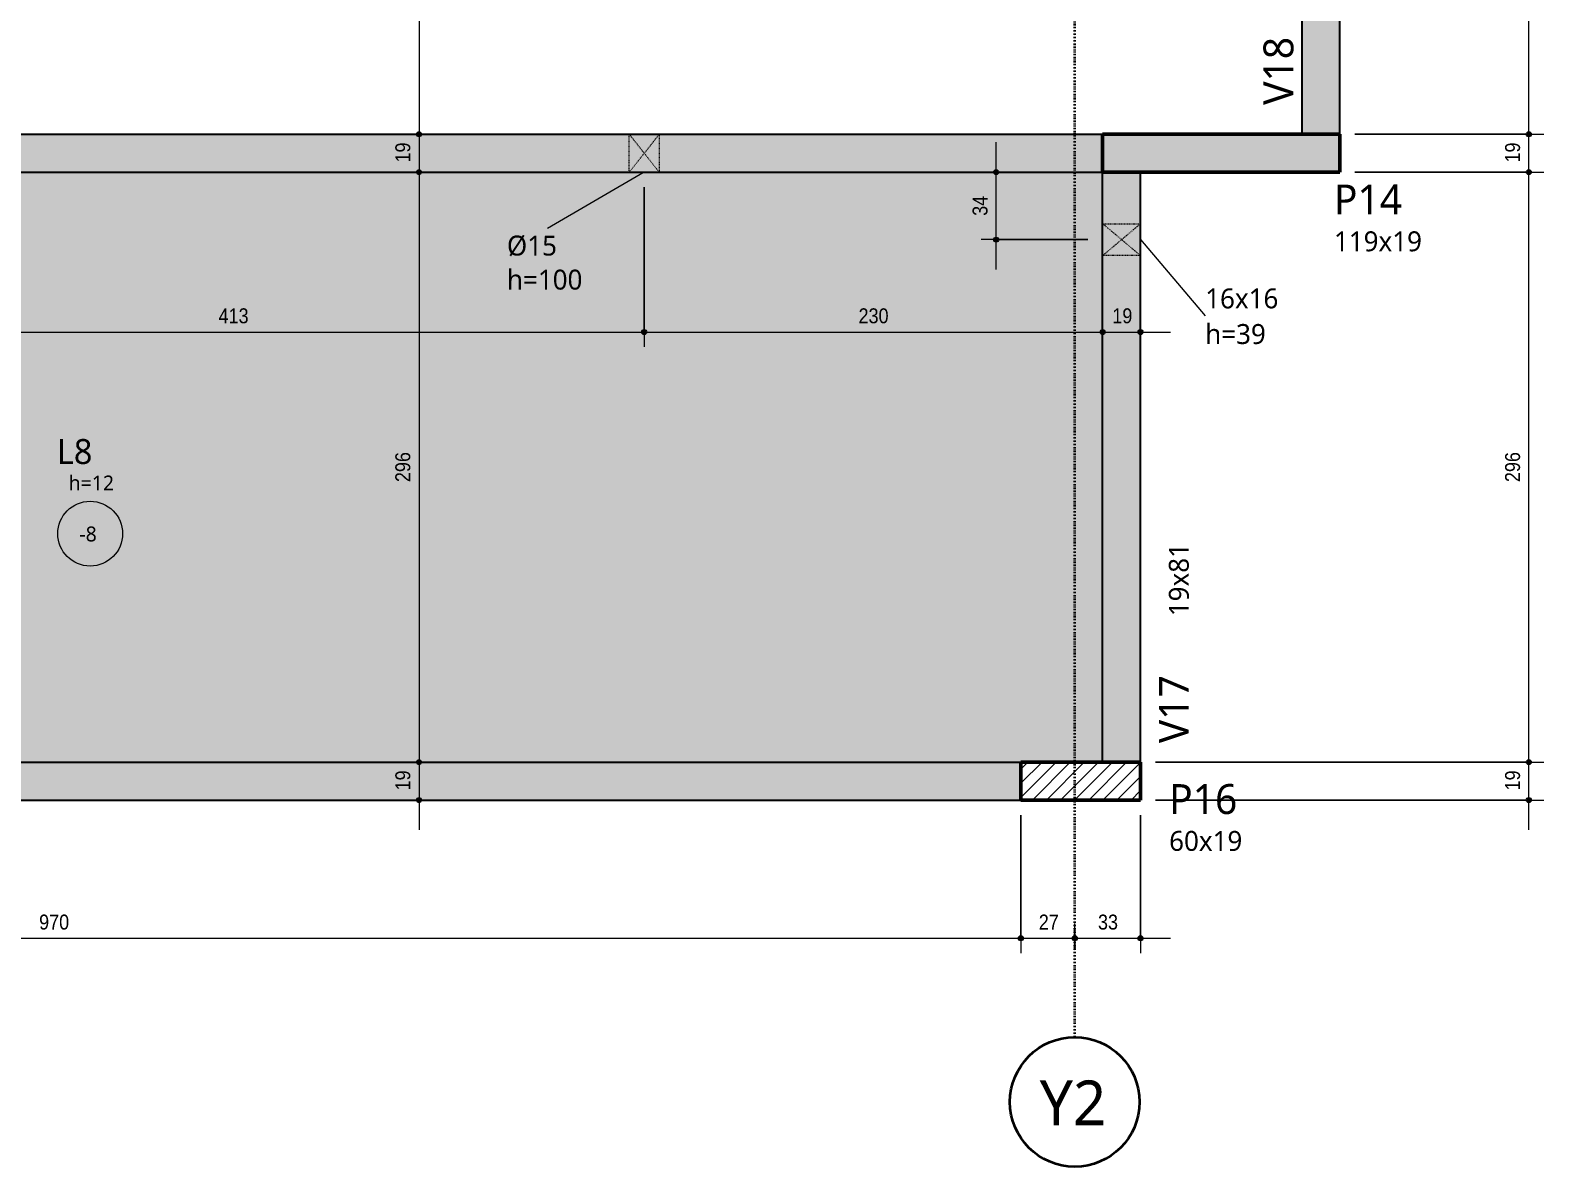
# Model space of a CAD drawing. Header units: centimetres. Extents: x -1139 to 26418, y -889 to 84390.
# Drawn here: x 3553 to 4312, y -889 to -319 of the extents above; entities that cross this region are included whole.
import ezdxf

# ---------------------------------------------------------------- set-up
doc = ezdxf.new("R2010")
doc.units = ezdxf.units.CM
doc.linetypes.add('Dash dot', pattern=[1.5875, 0.635, -0.47625, 0, -0.47625])
doc.linetypes.add('Traço', pattern=[0.635, 0.3175, -0.3175])
for name, color, linetype, lineweight in [('A-ANNO-DIMS', 7, 'Continuous', 9), ('A-ANNO-DIMS-50', 7, 'Continuous', 9), ('A-FLOR', 7, 'Continuous', 9), ('A-FLOR-IDEN', 7, 'Continuous', 9), ('A-GENM', 7, 'Continuous', 18), ('A-GENM-HDLN', 7, 'Traço', 18), ('A-GENM-IDEN', 7, 'Continuous', 9), ('S-BEAM', 7, 'Continuous', 9), ('S-BEAM-IDEN', 7, 'Continuous', 9), ('S-COLS', 7, 'Continuous', 9), ('S-COLS-IDEN', 7, 'Continuous', 9), ('S-GRID', 7, 'Continuous', 9), ('S-GRID-IDEN', 7, 'Continuous', 9)]:
    doc.layers.add(name, color=color, linetype=linetype, lineweight=lineweight)
doc.styles.add('Fira Sans_1', font='', dxfattribs={"width": 0.9, "height": 7.5})
doc.styles.add('Gadugi', font='gadugi.ttf', dxfattribs={"height": 15})
doc.styles.add('Gadugi_1', font='gadugi.ttf', dxfattribs={"height": 10})
doc.styles.add('Gadugi_3', font='gadugi.ttf', dxfattribs={"height": 7.5})
doc.styles.add('Gadugi_4', font='gadugi.ttf', dxfattribs={"height": 12.5})
doc.styles.add('Gadugi_5', font='gadugi.ttf', dxfattribs={"height": 22.5})
doc.styles.get('Fira Sans_1').set_extended_font_data('Fira Sans')
doc.dimstyles.new('PED_R80_1_5mm_ACIMA_As_ESQ__R00', dxfattribs={"dimscale": 30.48, "dimtxt": 10.229846, "dimasz": 0.328084, "dimexe": 0.246063, "dimexo": 0.246063, "dimgap": 0.049213, "dimtad": 1, "dimdec": 1, "dimrnd": 0.5, "dimdsep": 46, "dimtxsty": 'Fira Sans_1', "dimblk1": 'DOTSMALL', "dimblk2": 'DOTSMALL', "dimsah": 1, "dimcen": 0.09, "dimdle": 0.492126, "dimazin": 0, "dimtfac": 1, "dimtdec": 4, "dimtix": 1, "dimtmove": 0, "dimatfit": 3, "dimfxl": 1, "dimtvp": 1, "dimtolj": 1, "dimtzin": 0, "dimarcsym": 2})

# ---------------------------------------------------------------- blocks, each defined once
blk = doc.blocks.new('PED_FURO_CIRCULAR_R04_2020 _INSTÂNCIA_ - FURO CIRC-V4-PL400 - FORMA DO BARRILETE')
at = {"layer": 'A-GENM-HDLN'}
for p, q in [((7.5, -9.5), (-7.5, 9.5)), ((-7.5, -9.5), (7.5, 9.5)), ((-7.5, -9.5), (-7.5, 9.5)), ((7.5, 9.5), (7.5, -9.5))]:
    blk.add_line(p, q, dxfattribs=at)
blk = doc.blocks.new('PED_FURO_RETANGULAR_R04_2020 _INSTÂNCIA_ - FURO RET-3769470-PL400 - FORMA DO BARRILETE')
at = {"layer": 'A-GENM-HDLN'}
for p, q in [((-8, 9.5), (8, -9.5)), ((-8, -9.5), (8, 9.5)), ((-8, -9.5), (-8, 9.5)), ((8, 9.5), (8, -9.5))]:
    blk.add_line(p, q, dxfattribs=at)
blk = doc.blocks.new('PED_TAG_LAJE_R01 - TÍTULO_ESPESSURA_REBAIXO-2413107-PL400 - FORMA DO BARRILETE')
at = {"layer": 'A-FLOR-IDEN'}
blk.add_circle((-0.046, -0.667), 0.325, dxfattribs=at)
blk = doc.blocks.new('Eixo - Y2-2173031-PL400 - FORMA DO BARRILETE')
at = {"layer": 'S-GRID-IDEN', "color": 40, "lineweight": 35, "true_color": 0xffc000}
blk.add_circle((0, 0), 0.65, dxfattribs=at)
blk = doc.blocks.new('DIMBLOCK5-PL400 - FORMA DO BARRILETE')
at = {"layer": 'A-ANNO-DIMS-50', "true_color": 0x000032}
h = blk.add_hatch(color=178, dxfattribs=at)
edge = h.paths.add_edge_path(flags=0)
edge.add_arc((3079.6, -774.1), 1.25, 0, 360)
h = blk.add_hatch(color=178, dxfattribs=at)
edge = h.paths.add_edge_path(flags=0)
edge.add_arc((4049.6, -774.1), 1.25, 0, 360)
at = {"layer": 'A-ANNO-DIMS-50', "color": 178, "true_color": 0x000032}
for p, q in [((3079.6, -712.25), (3079.6, -781.6)), ((3079.6, -774.1), (3079.6, -712.25)), ((4049.6, -712.25), (4049.6, -781.6)), ((4049.6, -774.1), (4049.6, -712.25)), ((3079.6, -774.1), (4049.6, -774.1))]:
    blk.add_line(p, q, dxfattribs=at)
for centre in [(3079.6, -774.1), (4049.6, -774.1)]:
    blk.add_circle(centre, 1.25, dxfattribs=at)
at = {"layer": 'A-ANNO-DIMS-50', "color": 0, "insert": (3557.19, -762.21), "char_height": 7.5, "width": 17.7842, "attachment_point": 1, "line_spacing_factor": 1.049215, "style": 'Fira Sans_1'}
blk.add_mtext('970', dxfattribs=at)
blk = doc.blocks.new('_DotSmall')
at = {"color": 0, "linetype": 'ByBlock', "const_width": 0.5}
blk.add_lwpolyline([(-0.0625, 0, 1), (0.0625, 0, 1)], format="xyb", close=True, dxfattribs=at)
blk = doc.blocks.new('DIMBLOCK6-PL400 - FORMA DO BARRILETE')
at = {"layer": 'A-ANNO-DIMS-50', "true_color": 0x000032}
h = blk.add_hatch(color=178, dxfattribs=at)
edge = h.paths.add_edge_path(flags=0)
edge.add_arc((4049.6, -774.1), 1.25, 0, 360)
h = blk.add_hatch(color=178, dxfattribs=at)
edge = h.paths.add_edge_path(flags=0)
edge.add_arc((4076.6, -774.1), 1.25, 0, 360)
at = {"layer": 'A-ANNO-DIMS-50', "color": 178, "true_color": 0x000032}
for p, q in [((4049.6, -712.25), (4049.6, -781.6)), ((4049.6, -774.1), (4049.6, -712.25)), ((4076.6, -779.83), (4076.6, -766.6)), ((4049.6, -774.1), (4076.6, -774.1)), ((4076.6, -774.1), (4076.6, -779.83))]:
    blk.add_line(p, q, dxfattribs=at)
for centre in [(4049.6, -774.1), (4076.6, -774.1)]:
    blk.add_circle(centre, 1.25, dxfattribs=at)
at = {"layer": 'A-ANNO-DIMS-50', "color": 0, "insert": (4058.57, -762.21), "char_height": 7.5, "width": 10.8594, "attachment_point": 1, "line_spacing_factor": 1.049215, "style": 'Fira Sans_1'}
blk.add_mtext('27', dxfattribs=at)
blk = doc.blocks.new('DIMBLOCK7-PL400 - FORMA DO BARRILETE')
at = {"layer": 'A-ANNO-DIMS-50', "true_color": 0x000032}
h = blk.add_hatch(color=178, dxfattribs=at)
edge = h.paths.add_edge_path(flags=0)
edge.add_arc((4076.6, -774.1), 1.25, 0, 360)
h = blk.add_hatch(color=178, dxfattribs=at)
edge = h.paths.add_edge_path(flags=0)
edge.add_arc((4109.6, -774.1), 1.25, 0, 360)
at = {"layer": 'A-ANNO-DIMS-50', "color": 178, "true_color": 0x000032}
for p, q in [((4109.6, -712.25), (4109.6, -781.6)), ((4109.6, -774.1), (4109.6, -712.25)), ((4076.6, -779.83), (4076.6, -766.6)), ((4076.6, -774.1), (4124.6, -774.1)), ((4076.6, -774.1), (4076.6, -779.83))]:
    blk.add_line(p, q, dxfattribs=at)
for centre in [(4076.6, -774.1), (4109.6, -774.1)]:
    blk.add_circle(centre, 1.25, dxfattribs=at)
at = {"layer": 'A-ANNO-DIMS-50', "color": 0, "insert": (4088.25, -762.21), "char_height": 7.5, "width": 11.6463, "attachment_point": 1, "line_spacing_factor": 1.049215, "style": 'Fira Sans_1'}
blk.add_mtext('33', dxfattribs=at)
blk = doc.blocks.new('DIMBLOCK107-PL400 - FORMA DO BARRILETE')
at = {"layer": 'A-ANNO-DIMS-50', "true_color": 0x000032}
h = blk.add_hatch(color=178, dxfattribs=at)
edge = h.paths.add_edge_path(flags=0)
edge.add_arc((3747.73, -234.25), 1.25, 0, 360)
h = blk.add_hatch(color=178, dxfattribs=at)
edge = h.paths.add_edge_path(flags=0)
edge.add_arc((3747.73, -370.75), 1.25, 0, 360)
at = {"layer": 'A-ANNO-DIMS-50', "color": 178, "true_color": 0x000032}
for p, q in [((3588.6, -234.25), (3755.23, -234.25)), ((3747.73, -234.25), (3588.6, -234.25)), ((3747.73, -234.25), (3747.73, -370.75)), ((3742, -370.75), (3755.23, -370.75)), ((3747.73, -370.75), (3742, -370.75))]:
    blk.add_line(p, q, dxfattribs=at)
for centre in [(3747.73, -234.25), (3747.73, -370.75)]:
    blk.add_circle(centre, 1.25, dxfattribs=at)
at = {"layer": 'A-ANNO-DIMS-50', "color": 0, "insert": (3735.84, -313.19), "char_height": 7.5, "width": 25.6533, "attachment_point": 1, "rotation": 90, "line_spacing_factor": 1.049215, "style": 'Fira Sans_1'}
blk.add_mtext('136.5', dxfattribs=at)
blk = doc.blocks.new('DIMBLOCK108-PL400 - FORMA DO BARRILETE')
at = {"layer": 'A-ANNO-DIMS-50', "true_color": 0x000032}
h = blk.add_hatch(color=178, dxfattribs=at)
edge = h.paths.add_edge_path(flags=0)
edge.add_arc((3747.73, -370.75), 1.25, 0, 360)
h = blk.add_hatch(color=178, dxfattribs=at)
edge = h.paths.add_edge_path(flags=0)
edge.add_arc((3747.73, -389.75), 1.25, 0, 360)
at = {"layer": 'A-ANNO-DIMS-50', "color": 178, "true_color": 0x000032}
for p, q in [((3742, -370.75), (3755.23, -370.75)), ((3747.73, -370.75), (3742, -370.75)), ((3747.73, -370.75), (3747.73, -389.75)), ((3742, -389.75), (3755.23, -389.75)), ((3747.73, -389.75), (3742, -389.75))]:
    blk.add_line(p, q, dxfattribs=at)
for centre in [(3747.73, -370.75), (3747.73, -389.75)]:
    blk.add_circle(centre, 1.25, dxfattribs=at)
at = {"layer": 'A-ANNO-DIMS-50', "color": 0, "insert": (3735.84, -384.91), "char_height": 7.5, "width": 11.1741, "attachment_point": 1, "rotation": 90, "line_spacing_factor": 1.049215, "style": 'Fira Sans_1'}
blk.add_mtext('19', dxfattribs=at)
blk = doc.blocks.new('DIMBLOCK109-PL400 - FORMA DO BARRILETE')
at = {"layer": 'A-ANNO-DIMS-50', "true_color": 0x000032}
h = blk.add_hatch(color=178, dxfattribs=at)
edge = h.paths.add_edge_path(flags=0)
edge.add_arc((3747.73, -389.75), 1.25, 0, 360)
h = blk.add_hatch(color=178, dxfattribs=at)
edge = h.paths.add_edge_path(flags=0)
edge.add_arc((3747.73, -685.75), 1.25, 0, 360)
at = {"layer": 'A-ANNO-DIMS-50', "color": 178, "true_color": 0x000032}
for p, q in [((3742, -389.75), (3755.23, -389.75)), ((3747.73, -389.75), (3742, -389.75)), ((3747.73, -389.75), (3747.73, -685.75)), ((3742, -685.75), (3755.23, -685.75)), ((3747.73, -685.75), (3742, -685.75))]:
    blk.add_line(p, q, dxfattribs=at)
for centre in [(3747.73, -389.75), (3747.73, -685.75)]:
    blk.add_circle(centre, 1.25, dxfattribs=at)
at = {"layer": 'A-ANNO-DIMS-50', "color": 0, "insert": (3735.84, -545.23), "char_height": 7.5, "width": 17.9416, "attachment_point": 1, "rotation": 90, "line_spacing_factor": 1.049215, "style": 'Fira Sans_1'}
blk.add_mtext('296', dxfattribs=at)
blk = doc.blocks.new('DIMBLOCK110-PL400 - FORMA DO BARRILETE')
at = {"layer": 'A-ANNO-DIMS-50', "true_color": 0x000032}
h = blk.add_hatch(color=178, dxfattribs=at)
edge = h.paths.add_edge_path(flags=0)
edge.add_arc((3747.73, -685.75), 1.25, 0, 360)
h = blk.add_hatch(color=178, dxfattribs=at)
edge = h.paths.add_edge_path(flags=0)
edge.add_arc((3747.73, -704.75), 1.25, 0, 360)
at = {"layer": 'A-ANNO-DIMS-50', "color": 178, "true_color": 0x000032}
for p, q in [((3742, -685.75), (3755.23, -685.75)), ((3747.73, -685.75), (3742, -685.75)), ((3747.73, -685.75), (3747.73, -719.75)), ((3742, -704.75), (3755.23, -704.75)), ((3747.73, -704.75), (3742, -704.75))]:
    blk.add_line(p, q, dxfattribs=at)
for centre in [(3747.73, -685.75), (3747.73, -704.75)]:
    blk.add_circle(centre, 1.25, dxfattribs=at)
at = {"layer": 'A-ANNO-DIMS-50', "color": 0, "insert": (3735.84, -699.91), "char_height": 7.5, "width": 11.1741, "attachment_point": 1, "rotation": 90, "line_spacing_factor": 1.049215, "style": 'Fira Sans_1'}
blk.add_mtext('19', dxfattribs=at)
blk = doc.blocks.new('DIMBLOCK111-PL400 - FORMA DO BARRILETE')
at = {"layer": 'A-ANNO-DIMS-50', "true_color": 0x000032}
h = blk.add_hatch(color=178, dxfattribs=at)
edge = h.paths.add_edge_path(flags=0)
edge.add_arc((4304.31, -685.75), 1.25, 0, 360)
h = blk.add_hatch(color=178, dxfattribs=at)
edge = h.paths.add_edge_path(flags=0)
edge.add_arc((4304.31, -704.75), 1.25, 0, 360)
at = {"layer": 'A-ANNO-DIMS-50', "color": 178, "true_color": 0x000032}
for p, q in [((4117.1, -685.75), (4311.81, -685.75)), ((4304.31, -685.75), (4117.1, -685.75)), ((4304.31, -719.75), (4304.31, -685.75)), ((4117.1, -704.75), (4311.81, -704.75)), ((4304.31, -704.75), (4117.1, -704.75))]:
    blk.add_line(p, q, dxfattribs=at)
for centre in [(4304.31, -685.75), (4304.31, -704.75)]:
    blk.add_circle(centre, 1.25, dxfattribs=at)
at = {"layer": 'A-ANNO-DIMS-50', "color": 0, "insert": (4292.43, -699.91), "char_height": 7.5, "width": 11.1741, "attachment_point": 1, "rotation": 90, "line_spacing_factor": 1.049215, "style": 'Fira Sans_1'}
blk.add_mtext('19', dxfattribs=at)
blk = doc.blocks.new('DIMBLOCK112-PL400 - FORMA DO BARRILETE')
at = {"layer": 'A-ANNO-DIMS-50', "true_color": 0x000032}
h = blk.add_hatch(color=178, dxfattribs=at)
edge = h.paths.add_edge_path(flags=0)
edge.add_arc((4304.31, -389.75), 1.25, 0, 360)
h = blk.add_hatch(color=178, dxfattribs=at)
edge = h.paths.add_edge_path(flags=0)
edge.add_arc((4304.31, -685.75), 1.25, 0, 360)
at = {"layer": 'A-ANNO-DIMS-50', "color": 178, "true_color": 0x000032}
for p, q in [((4217.1, -389.75), (4311.81, -389.75)), ((4304.31, -389.75), (4217.1, -389.75)), ((4304.31, -685.75), (4304.31, -389.75)), ((4117.1, -685.75), (4311.81, -685.75)), ((4304.31, -685.75), (4117.1, -685.75))]:
    blk.add_line(p, q, dxfattribs=at)
for centre in [(4304.31, -389.75), (4304.31, -685.75)]:
    blk.add_circle(centre, 1.25, dxfattribs=at)
at = {"layer": 'A-ANNO-DIMS-50', "color": 0, "insert": (4292.43, -545.23), "char_height": 7.5, "width": 17.9416, "attachment_point": 1, "rotation": 90, "line_spacing_factor": 1.049215, "style": 'Fira Sans_1'}
blk.add_mtext('296', dxfattribs=at)
blk = doc.blocks.new('DIMBLOCK113-PL400 - FORMA DO BARRILETE')
at = {"layer": 'A-ANNO-DIMS-50', "true_color": 0x000032}
h = blk.add_hatch(color=178, dxfattribs=at)
edge = h.paths.add_edge_path(flags=0)
edge.add_arc((4304.31, -370.75), 1.25, 0, 360)
h = blk.add_hatch(color=178, dxfattribs=at)
edge = h.paths.add_edge_path(flags=0)
edge.add_arc((4304.31, -389.75), 1.25, 0, 360)
at = {"layer": 'A-ANNO-DIMS-50', "color": 178, "true_color": 0x000032}
for p, q in [((4217.1, -370.75), (4311.81, -370.75)), ((4304.31, -370.75), (4217.1, -370.75)), ((4304.31, -389.75), (4304.31, -370.75)), ((4217.1, -389.75), (4311.81, -389.75)), ((4304.31, -389.75), (4217.1, -389.75))]:
    blk.add_line(p, q, dxfattribs=at)
for centre in [(4304.31, -370.75), (4304.31, -389.75)]:
    blk.add_circle(centre, 1.25, dxfattribs=at)
at = {"layer": 'A-ANNO-DIMS-50', "color": 0, "insert": (4292.43, -384.91), "char_height": 7.5, "width": 11.1741, "attachment_point": 1, "rotation": 90, "line_spacing_factor": 1.049215, "style": 'Fira Sans_1'}
blk.add_mtext('19', dxfattribs=at)
blk = doc.blocks.new('DIMBLOCK114-PL400 - FORMA DO BARRILETE')
at = {"layer": 'A-ANNO-DIMS-50', "true_color": 0x000032}
h = blk.add_hatch(color=178, dxfattribs=at)
edge = h.paths.add_edge_path(flags=0)
edge.add_arc((4304.31, -214.75), 1.25, 0, 360)
h = blk.add_hatch(color=178, dxfattribs=at)
edge = h.paths.add_edge_path(flags=0)
edge.add_arc((4304.31, -370.75), 1.25, 0, 360)
at = {"layer": 'A-ANNO-DIMS-50', "color": 178, "true_color": 0x000032}
for p, q in [((4279.1, -214.75), (4311.81, -214.75)), ((4304.31, -214.75), (4279.1, -214.75)), ((4304.31, -370.75), (4304.31, -214.75)), ((4217.1, -370.75), (4311.81, -370.75)), ((4304.31, -370.75), (4217.1, -370.75))]:
    blk.add_line(p, q, dxfattribs=at)
for centre in [(4304.31, -214.75), (4304.31, -370.75)]:
    blk.add_circle(centre, 1.25, dxfattribs=at)
at = {"layer": 'A-ANNO-DIMS-50', "color": 0, "insert": (4292.43, -299.83), "char_height": 7.5, "width": 16.9973, "attachment_point": 1, "rotation": 90, "line_spacing_factor": 1.049215, "style": 'Fira Sans_1'}
blk.add_mtext('156', dxfattribs=at)
blk = doc.blocks.new('DIMBLOCK127-PL400 - FORMA DO BARRILETE')
at = {"layer": 'A-ANNO-DIMS-50', "true_color": 0x000032}
h = blk.add_hatch(color=178, dxfattribs=at)
edge = h.paths.add_edge_path(flags=0)
edge.add_arc((3447.86, -469.96), 1.25, 0, 360)
h = blk.add_hatch(color=178, dxfattribs=at)
edge = h.paths.add_edge_path(flags=0)
edge.add_arc((3860.68, -469.96), 1.25, 0, 360)
at = {"layer": 'A-ANNO-DIMS-50', "color": 178, "true_color": 0x000032}
for p, q in [((3447.86, -397.32), (3447.86, -477.46)), ((3447.86, -469.96), (3447.86, -397.32)), ((3860.68, -397.25), (3860.68, -477.46)), ((3860.68, -469.96), (3860.68, -397.25)), ((3447.86, -469.96), (3860.68, -469.96))]:
    blk.add_line(p, q, dxfattribs=at)
for centre in [(3447.86, -469.96), (3860.68, -469.96)]:
    blk.add_circle(centre, 1.25, dxfattribs=at)
at = {"layer": 'A-ANNO-DIMS-50', "color": 0, "insert": (3647.19, -458.07), "char_height": 7.5, "width": 16.9973, "attachment_point": 1, "line_spacing_factor": 1.049215, "style": 'Fira Sans_1'}
blk.add_mtext('413', dxfattribs=at)
blk = doc.blocks.new('DIMBLOCK128-PL400 - FORMA DO BARRILETE')
at = {"layer": 'A-ANNO-DIMS-50', "true_color": 0x000032}
h = blk.add_hatch(color=178, dxfattribs=at)
edge = h.paths.add_edge_path(flags=0)
edge.add_arc((3860.68, -469.96), 1.25, 0, 360)
h = blk.add_hatch(color=178, dxfattribs=at)
edge = h.paths.add_edge_path(flags=0)
edge.add_arc((4090.6, -469.96), 1.25, 0, 360)
at = {"layer": 'A-ANNO-DIMS-50', "color": 178, "true_color": 0x000032}
for p, q in [((3860.68, -397.25), (3860.68, -477.46)), ((3860.68, -469.96), (3860.68, -397.25)), ((4090.6, -475.69), (4090.6, -462.46)), ((3860.68, -469.96), (4090.6, -469.96)), ((4090.6, -469.96), (4090.6, -475.69))]:
    blk.add_line(p, q, dxfattribs=at)
for centre in [(3860.68, -469.96), (4090.6, -469.96)]:
    blk.add_circle(centre, 1.25, dxfattribs=at)
at = {"layer": 'A-ANNO-DIMS-50', "color": 0, "insert": (3968.16, -458.07), "char_height": 7.5, "width": 17.9416, "attachment_point": 1, "line_spacing_factor": 1.049215, "style": 'Fira Sans_1'}
blk.add_mtext('230', dxfattribs=at)
blk = doc.blocks.new('DIMBLOCK129-PL400 - FORMA DO BARRILETE')
at = {"layer": 'A-ANNO-DIMS-50', "true_color": 0x000032}
h = blk.add_hatch(color=178, dxfattribs=at)
edge = h.paths.add_edge_path(flags=0)
edge.add_arc((4090.6, -469.96), 1.25, 0, 360)
h = blk.add_hatch(color=178, dxfattribs=at)
edge = h.paths.add_edge_path(flags=0)
edge.add_arc((4109.6, -469.96), 1.25, 0, 360)
at = {"layer": 'A-ANNO-DIMS-50', "color": 178, "true_color": 0x000032}
for p, q in [((4090.6, -475.69), (4090.6, -462.46)), ((4109.6, -475.69), (4109.6, -462.46)), ((4090.6, -469.96), (4124.6, -469.96)), ((4090.6, -469.96), (4090.6, -475.69)), ((4109.6, -469.96), (4109.6, -475.69))]:
    blk.add_line(p, q, dxfattribs=at)
for centre in [(4090.6, -469.96), (4109.6, -469.96)]:
    blk.add_circle(centre, 1.25, dxfattribs=at)
at = {"layer": 'A-ANNO-DIMS-50', "color": 0, "insert": (4095.44, -458.07), "char_height": 7.5, "width": 11.1741, "attachment_point": 1, "line_spacing_factor": 1.049215, "style": 'Fira Sans_1'}
blk.add_mtext('19', dxfattribs=at)
blk = doc.blocks.new('DIMBLOCK130-PL400 - FORMA DO BARRILETE')
at = {"layer": 'A-ANNO-DIMS-50', "true_color": 0x000032}
h = blk.add_hatch(color=178, dxfattribs=at)
edge = h.paths.add_edge_path(flags=0)
edge.add_arc((4037.22, -389.75), 1.25, 0, 360)
h = blk.add_hatch(color=178, dxfattribs=at)
edge = h.paths.add_edge_path(flags=0)
edge.add_arc((4037.22, -423.61), 1.25, 0, 360)
at = {"layer": 'A-ANNO-DIMS-50', "color": 178, "true_color": 0x000032}
for p, q in [((4037.22, -438.61), (4037.22, -374.75)), ((4042.96, -389.75), (4029.72, -389.75)), ((4037.22, -389.75), (4042.96, -389.75)), ((4083.1, -423.61), (4029.72, -423.61)), ((4037.22, -423.61), (4083.1, -423.61))]:
    blk.add_line(p, q, dxfattribs=at)
for centre in [(4037.22, -389.75), (4037.22, -423.61)]:
    blk.add_circle(centre, 1.25, dxfattribs=at)
at = {"layer": 'A-ANNO-DIMS-50', "color": 0, "insert": (4025.34, -411.66), "char_height": 7.5, "width": 11.9611, "attachment_point": 1, "rotation": 90, "line_spacing_factor": 1.049215, "style": 'Fira Sans_1'}
blk.add_mtext('34', dxfattribs=at)

msp = doc.modelspace()

# ---------------------------------------------------------------- hatches: boundary and pattern name
at = {"layer": 'A-FLOR', "lineweight": 18, "true_color": 0xd9d9d9}
msp.add_hatch(color=254, dxfattribs=at).paths.add_polyline_path([(4090.6, -685.75), (4090.6, -389.75), (3079.6, -389.75), (3079.6, -670.75), (3134.54, -670.75), (3134.54, -685.75), (4049.6, -685.75)], flags=0)
at = {"layer": 'S-BEAM', "true_color": 0xb4bee6}
msp.add_hatch(color=9, dxfattribs=at).paths.add_polyline_path([(4190.6, -370.75), (4209.6, -370.75), (4209.6, -9.25), (4190.6, -9.25), (4190.6, -37.95)], flags=0)
at = {"layer": 'S-BEAM', "true_color": 0xccffcc}
msp.add_hatch(color=254, dxfattribs=at).paths.add_polyline_path([(2268.6, -389.75), (4090.6, -389.75), (4090.6, -370.75), (2268.6, -370.75)], flags=0)
at = {"layer": 'S-BEAM', "true_color": 0xffcc66}
for points in [[(4109.6, -685.75), (4109.6, -389.75), (4090.6, -389.75), (4090.6, -685.75)], [(3615.54, -704.75), (4049.6, -704.75), (4049.6, -685.75), (3079.6, -685.75), (3079.6, -704.75)]]:
    msp.add_hatch(color=31, dxfattribs=at).paths.add_polyline_path(points, flags=0)
at = {"layer": 'S-COLS', "true_color": 0x808080}
msp.add_hatch(color=8, dxfattribs=at).paths.add_polyline_path([(4209.6, -389.75), (4209.6, -370.75), (4090.6, -370.75), (4090.6, -389.75)], flags=0)
at = {"layer": 'S-COLS', "lineweight": 18, "true_color": 0x808080}
h = msp.add_hatch(dxfattribs=at)
h.set_pattern_fill('FP_1', color=8, style=0, pattern_type=2)
h.set_pattern_definition([(45, (3070.098, 0), (-3.535534, 3.535534), [])])
h.paths.add_polyline_path([(4109.6, -704.75), (4109.6, -685.75), (4049.6, -685.75), (4049.6, -704.75)], flags=0)

# ---------------------------------------------------------------- linework, layer by layer
at = {"layer": 'A-GENM-IDEN'}
for p, q in [((3860.68, -389.75), (3812.18, -418.02)), ((4109.6, -423.61), (4142.02, -461.88))]:
    msp.add_line(p, q, dxfattribs=at)
at = {"layer": 'S-BEAM', "lineweight": 25}
for p, q in [((4190.6, -370.75), (4190.6, -9.25)), ((4209.6, -370.75), (4209.6, -214.75)), ((2268.6, -370.75), (4090.6, -370.75)), ((3079.6, -389.75), (4090.6, -389.75)), ((4090.6, -685.75), (4090.6, -389.75)), ((4109.6, -685.75), (4109.6, -389.75)), ((3079.6, -685.75), (4049.6, -685.75)), ((3079.6, -704.75), (4049.6, -704.75))]:
    msp.add_line(p, q, dxfattribs=at)
at = {"layer": 'S-COLS', "lineweight": 50}
for p, q in [((4090.6, -389.75), (4090.6, -370.75)), ((4090.6, -370.75), (4209.6, -370.75)), ((4209.6, -370.75), (4209.6, -389.75)), ((4209.6, -389.75), (4090.6, -389.75)), ((4049.6, -704.75), (4049.6, -685.75)), ((4049.6, -685.75), (4109.6, -685.75)), ((4109.6, -685.75), (4109.6, -704.75)), ((4109.6, -704.75), (4049.6, -704.75))]:
    msp.add_line(p, q, dxfattribs=at)
at = {"layer": 'S-GRID', "color": 40, "linetype": 'Dash dot', "lineweight": 35, "true_color": 0xffc000}
msp.add_line((4076.6, -823.71), (4076.6, 740.53), dxfattribs=at)

# ---------------------------------------------------------------- block references
at = {"layer": 'A-FLOR-IDEN', "xscale": 49.99999999999998, "yscale": 49.99999999999998, "zscale": 49.99999999999998}
msp.add_blockref('PED_TAG_LAJE_R01 - TÍTULO_ESPESSURA_REBAIXO-2413107-PL400 - FORMA DO BARRILETE', (3585.1, -537.75), dxfattribs=at)
at = {"layer": 'A-GENM', "linetype": 'Traço'}
for name, p, rotation in [('PED_FURO_CIRCULAR_R04_2020 _INSTÂNCIA_ - FURO CIRC-V4-PL400 - FORMA DO BARRILETE', (3860.68, -380.25), 180), ('PED_FURO_RETANGULAR_R04_2020 _INSTÂNCIA_ - FURO RET-3769470-PL400 - FORMA DO BARRILETE', (4100.1, -423.61), 89.9999999999999)]:
    msp.add_blockref(name, p, dxfattribs=dict(at, rotation=rotation))
at = {"layer": 'S-GRID-IDEN', "color": 40, "true_color": 0xffc000, "xscale": 49.99999999999998, "yscale": 49.99999999999998, "zscale": 49.99999999999998}
msp.add_blockref('Eixo - Y2-2173031-PL400 - FORMA DO BARRILETE', (4076.6, -856.21), dxfattribs=at)

# ---------------------------------------------------------------- texts
at = {"layer": 'A-FLOR-IDEN', "attachment_point": 1}
for s, insert, char_height, width, style in [('L8', (3566.07, -523.66), 12.5, 21.6456, 'Gadugi_4'), ('h=12', (3571.97, -541.95), 7.5, 29.6624, 'Gadugi_3'), ('-8', (3577.38, -567.51), 7.5, 12.0253, 'Gadugi_3')]:
    msp.add_mtext(s, dxfattribs=dict(at, insert=insert, char_height=char_height, width=width, style=style))
at = {"layer": 'A-GENM-IDEN', "char_height": 10, "attachment_point": 1, "style": 'Gadugi_1'}
for s, insert, width in [('Ø15', (3791.83, -421.58), 31.2658), ('h=100', (3791.83, -438.66), 48.9029), ('16x16', (4142.02, -448.09), 44.8945), ('h=39', (4142.02, -465.95), 39.6835)]:
    msp.add_mtext(s, dxfattribs=dict(at, insert=insert, width=width))
at = {"layer": 'S-BEAM-IDEN', "attachment_point": 1, "rotation": 90}
for s, insert, char_height, width, style in [('V18', (4171.25, -355.98), 15, 44.0928, 'Gadugi'), ('19x81', (4123.8, -612.51), 10, 44.8945, 'Gadugi_1'), ('V17', (4118.77, -676.21), 15, 44.0928, 'Gadugi')]:
    msp.add_mtext(s, dxfattribs=dict(at, insert=insert, char_height=char_height, width=width, style=style))
at = {"layer": 'S-COLS-IDEN', "attachment_point": 1}
for s, insert, char_height, width, style in [('P14', (4206.59, -395.95), 15, 42.4894, 'Gadugi'), ('119x19', (4206.59, -419.44), 10, 54.1139, 'Gadugi_1'), ('P16', (4123.95, -696.76), 15, 42.4894, 'Gadugi'), ('60x19', (4123.95, -720.25), 10, 44.8945, 'Gadugi_1')]:
    msp.add_mtext(s, dxfattribs=dict(at, insert=insert, char_height=char_height, width=width, style=style))
at = {"layer": 'S-GRID-IDEN', "color": 40, "true_color": 0xffc000, "insert": (4059.07, -845.42), "char_height": 22.5, "width": 42.0886, "attachment_point": 1, "style": 'Gadugi_5'}
msp.add_mtext('Y2', dxfattribs=at)

# ---------------------------------------------------------------- dimensions: what is measured, and where the dimension line sits
at = {"layer": 'A-ANNO-DIMS', "color": 178, "true_color": 0x000032}
for base, p1, p2, override, picture, middle in [((4304.31, -214.75), (4209.6, -370.75), (4271.6, -214.75), {"dimpost": '<>', "dimfxl": 167.868997}, 'DIMBLOCK114-PL400 - FORMA DO BARRILETE', (4299, -292.75)), ((3747.73, -370.75), (3581.1, -234.25), (3749.5, -370.75), {"dimpost": '<>', "dimfxl": 216.772708}, 'DIMBLOCK107-PL400 - FORMA DO BARRILETE', (3742.41, -302.5)), ((3747.73, -389.75), (3749.5, -370.75), (3749.5, -389.75), {"dimpost": '<>', "dimfxl": 19}, 'DIMBLOCK108-PL400 - FORMA DO BARRILETE', (3742.36, -380.25)), ((4304.31, -370.75), (4209.6, -389.75), (4209.6, -370.75), {"dimpost": '<>', "dimfxl": 19}, 'DIMBLOCK113-PL400 - FORMA DO BARRILETE', (4298.94, -380.25)), ((4037.22, -389.75), (4090.6, -423.61), (4035.46, -389.75), {"dimpost": '<>', "dimfxl": 64.707674}, 'DIMBLOCK130-PL400 - FORMA DO BARRILETE', (4031.91, -406.68)), ((3747.73, -685.75), (3749.5, -389.75), (3749.5, -685.75), {"dimpost": '<>', "dimfxl": 296}, 'DIMBLOCK109-PL400 - FORMA DO BARRILETE', (3742.36, -537.75)), ((4304.31, -389.75), (4109.6, -685.75), (4209.6, -389.75), {"dimpost": '<>', "dimfxl": 312.435593}, 'DIMBLOCK112-PL400 - FORMA DO BARRILETE', (4298.94, -537.75)), ((3747.73, -704.75), (3749.5, -685.75), (3749.5, -704.75), {"dimpost": '<>', "dimfxl": 19}, 'DIMBLOCK110-PL400 - FORMA DO BARRILETE', (3742.36, -695.25)), ((4304.31, -685.75), (4109.6, -704.75), (4109.6, -685.75), {"dimpost": '<>', "dimfxl": 19}, 'DIMBLOCK111-PL400 - FORMA DO BARRILETE', (4298.94, -695.25))]:
    dim = msp.add_linear_dim(base=base, p1=p1, p2=p2, angle=90, dimstyle='PED_R80_1_5mm_ACIMA_As_ESQ__R00', override=override, dxfattribs=at)
    dim.commit()
    dim.dimension.update_dxf_attribs({"geometry": picture, "text_midpoint": middle})
for base, p1, p2, override, picture, middle in [((3860.68, -469.96), (3447.86, -389.82), (3860.68, -389.75), {"dimpost": '<>', "dimfxl": 412.817409}, 'DIMBLOCK127-PL400 - FORMA DO BARRILETE', (3654.27, -464.64)), ((4090.6, -469.96), (3860.68, -389.75), (4090.6, -468.19), {"dimpost": '<>', "dimfxl": 242.928571}, 'DIMBLOCK128-PL400 - FORMA DO BARRILETE', (3975.64, -464.64)), ((4109.6, -469.96), (4090.6, -468.19), (4109.6, -468.19), {"dimpost": '<>', "dimfxl": 19}, 'DIMBLOCK129-PL400 - FORMA DO BARRILETE', (4100.1, -464.59)), ((4049.6, -774.1), (3079.6, -704.75), (4049.6, -704.75), {"dimpost": '<>', "dimfxl": 969.999978}, 'DIMBLOCK5-PL400 - FORMA DO BARRILETE', (3564.6, -768.73)), ((4076.6, -774.1), (4049.6, -704.75), (4076.6, -772.33), {"dimpost": '<>', "dimfxl": 72.772899}, 'DIMBLOCK6-PL400 - FORMA DO BARRILETE', (4063.1, -768.79)), ((4109.6, -774.1), (4076.6, -772.33), (4109.6, -704.75), {"dimpost": '<>', "dimfxl": 75.205631}, 'DIMBLOCK7-PL400 - FORMA DO BARRILETE', (4093.1, -768.78))]:
    dim = msp.add_linear_dim(base=base, p1=p1, p2=p2, dimstyle='PED_R80_1_5mm_ACIMA_As_ESQ__R00', override=override, dxfattribs=at)
    dim.commit()
    dim.dimension.update_dxf_attribs({"geometry": picture, "text_midpoint": middle})

doc.saveas('drawing.dxf')
